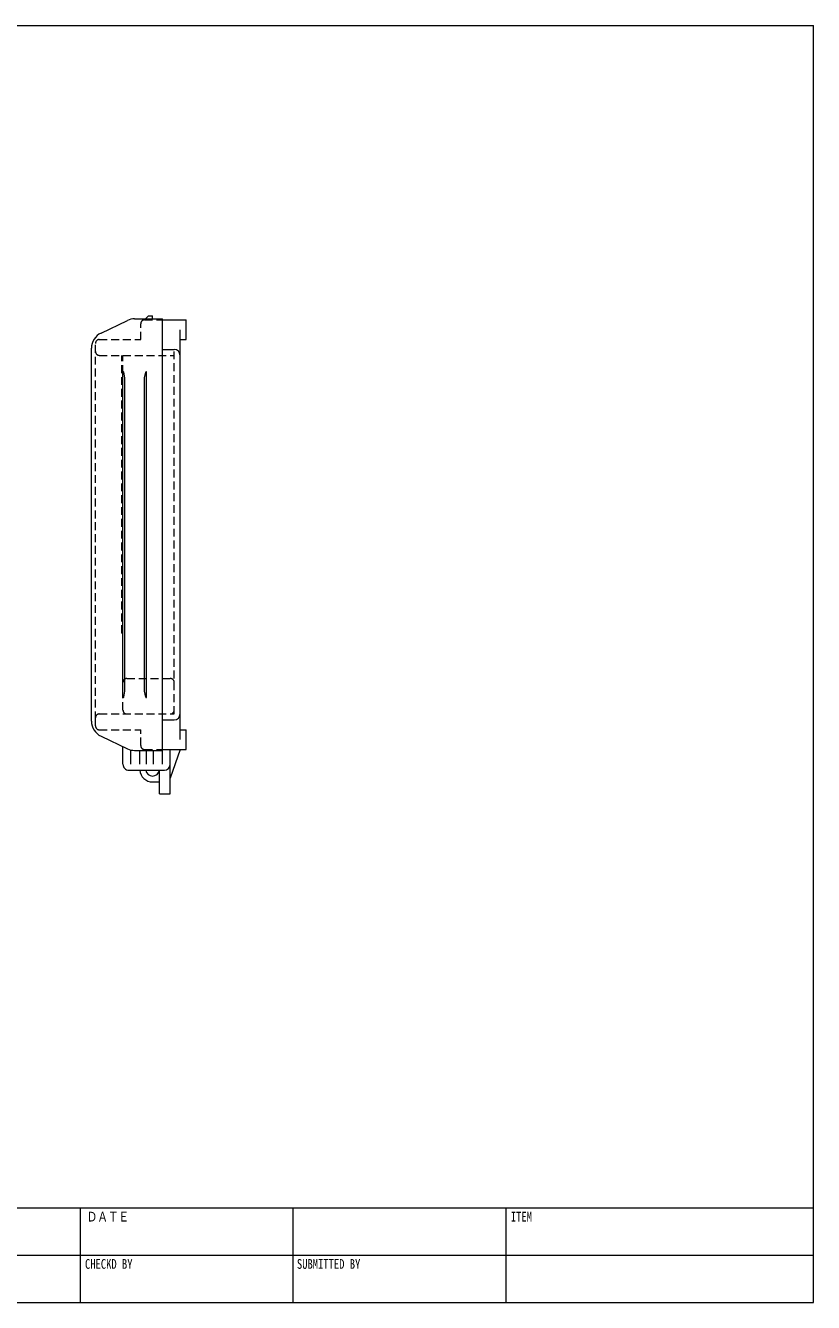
# Model space of a CAD drawing. Units: millimetres, scale not verified. Extents: x -477 to 483, y -324 to 324.
# Drawn here: x 84 to 483, y -324 to 324 of the extents above; entities that cross this region are included whole.
import ezdxf
from ezdxf.enums import TextEntityAlignment as Align

# ---------------------------------------------------------------- set-up
doc = ezdxf.new("R2010")
doc.units = ezdxf.units.MM
doc.header["$LTSCALE"] = 2
doc.linetypes.add('USER6', pattern=[3, 2, -1])
for name, color, linetype, lineweight in [('0-1_AM_0', 7, 'Continuous', 18), ('0-6_AM_3', 6, 'USER6', 18), ('1-3_AUX', 7, 'Continuous', 18)]:
    doc.layers.add(name, color=color, linetype=linetype, lineweight=lineweight)
doc.styles.add('ＭＳ ゴシック', font='')
doc.styles.get('ＭＳ ゴシック').set_extended_font_data('MS Gothic')

msp = doc.modelspace()

# ---------------------------------------------------------------- linework, layer by layer
at = {"layer": '0-1_AM_0'}
for p, q in [((138.886, 175.137), (152.947, 175.137)), ((144.448, 175.137), (145.947, 176.637)), ((145.947, 176.637), (147.947, 176.637)), ((147.947, 175.137), (147.947, 176.637)), ((152.947, -43.863), (152.947, 175.137)), ((121.858, 167.969), (135.196, 174.305)), ((152.947, 174.637), (164.947, 174.637)), ((161.947, -38.363), (161.947, 169.637)), ((164.947, 164.637), (164.947, 174.637)), ((161.947, 164.637), (164.947, 164.637)), ((116.947, -28.927), (116.947, 160.201)), ((152.947, 159.637), (158.947, 159.637)), ((132.947, -16.843), (132.947, 148.117)), ((133.947, 145.137), (133.344, 148.156)), ((133.947, -13.863), (133.947, 145.137)), ((143.947, 145.137), (144.551, 148.156)), ((143.947, -13.863), (143.947, 145.137)), ((144.947, -16.843), (144.947, 148.117)), ((133.344, -16.882), (133.947, -13.863)), ((144.551, -16.882), (143.947, -13.863)), ((152.947, -28.363), (158.947, -28.363)), ((121.858, -36.695), (135.196, -43.031)), ((161.947, -33.363), (164.947, -33.363)), ((164.947, -43.363), (164.947, -33.363)), ((132.947, -50.863), (132.947, -41.963)), ((136.947, -50.863), (136.947, -43.642)), ((138.886, -43.863), (152.947, -43.863)), ((141.447, -50.863), (141.447, -43.863)), ((144.947, -50.863), (144.947, -43.863)), ((148.447, -50.863), (148.447, -43.863)), ((152.947, -50.863), (152.947, -43.363)), ((152.947, -43.363), (164.947, -43.363)), ((156.947, -50.863), (156.947, -43.363)), ((156.947, -65.863), (156.947, -43.363)), ((161.948, -43.363), (156.948, -57.863)), ((135.947, -53.863), (153.947, -53.863)), ((151.447, -65.863), (151.447, -53.863)), ((147.947, -59.863), (151.447, -59.863)), ((151.447, -65.863), (156.947, -65.863))]:
    msp.add_line(p, q, dxfattribs=at)
for centre, radius, start, end in [((138.886, 166.537), 8.6, 90, 115.40771), ((125.548, 160.201), 8.6, 115.40771, 180.00001), ((158.947, 156.637), 3, 360, 90), ((133.147, 148.117), 0.2, 11.30993, 180.00001), ((144.748, 148.117), 0.2, 0, 168.69007), ((133.147, -16.843), 0.2, 179.99999, 348.69006), ((144.748, -16.843), 0.2, 191.30993, 0), ((158.947, -25.363), 3, 270, 360), ((125.548, -28.927), 8.6, 179.99999, 244.5923), ((138.886, -35.263), 8.6, 244.59229, 270), ((135.947, -50.863), 3, 179.99999, 270), ((153.947, -50.863), 3, 270, 360), ((147.947, -53.363), 6.5, 184.41172, 270), ((147.947, -53.363), 3.5, 188.21322, 351.78679)]:
    msp.add_arc(centre, radius, start, end, dxfattribs=at)
at = {"layer": '0-6_AM_3'}
for p, q in [((141.947, 164.637), (141.947, 172.637)), ((143.947, 174.637), (152.947, 174.637)), ((118.947, -28.092), (118.947, 162.628)), ((120.947, 164.637), (141.947, 164.637)), ((120.947, 156.637), (158.947, 156.637)), ((132.447, 15.637), (132.447, 156.637)), ((132.447, 155.637), (132.947, 155.637)), ((132.947, 15.637), (132.947, 156.637)), ((158.947, -25.363), (158.947, 159.637)), ((132.447, 15.637), (132.947, 15.637)), ((132.947, -23.363), (132.947, -9.363)), ((134.947, -7.363), (156.947, -7.363)), ((120.947, -25.363), (158.947, -25.363)), ((118.947, -31.363), (118.947, -27.363)), ((120.947, -33.363), (141.947, -33.363)), ((141.947, -41.363), (141.947, -33.363)), ((143.947, -43.363), (152.947, -43.363))]:
    msp.add_line(p, q, dxfattribs=at)
for centre, start, end in [((143.947, 172.637), 90, 180.00001), ((120.947, 162.637), 90, 180.00001), ((120.947, 158.637), 179.99999, 270), ((134.947, -9.363), 90, 180.00001), ((156.947, -9.363), 0, 90), ((120.947, -27.363), 90, 180.00001), ((134.947, -23.363), 179.99999, 270), ((156.947, -23.363), 270, 0), ((120.947, -31.363), 179.99999, 270), ((143.947, -41.363), 179.99999, 270)]:
    msp.add_arc(centre, 2, start, end, dxfattribs=at)
at = {"layer": '1-3_AUX'}
for p, q in [((-476.64, 324), (483.36, 324)), ((483.36, -276), (483.36, 324)), ((-476.64, -276), (483.36, -276)), ((111.36, -324), (111.36, -276)), ((219.36, -324), (219.36, -276)), ((327.36, -324), (327.36, -276)), ((483.36, -324), (483.36, -276)), ((3.36, -300), (327.36, -300)), ((327.36, -300), (483.36, -300)), ((-476.64, -324), (483.36, -324))]:
    msp.add_line(p, q, dxfattribs=at)

# ---------------------------------------------------------------- texts
at = {"layer": '1-3_AUX', "style": 'ＭＳ ゴシック', "width": 0.8}
for s, p in [('ＤＡＴＥ', (114.567, -284.4)), ('ITEM', (329.76, -284.4)), ('CHECKD BY', (113.671, -308.4)), ('SUBMITTED BY', (221.227, -308.4))]:
    msp.add_text(s, height=4.927, dxfattribs=at).set_placement(p, align=Align.BOTTOM_LEFT)

doc.saveas('drawing.dxf')
